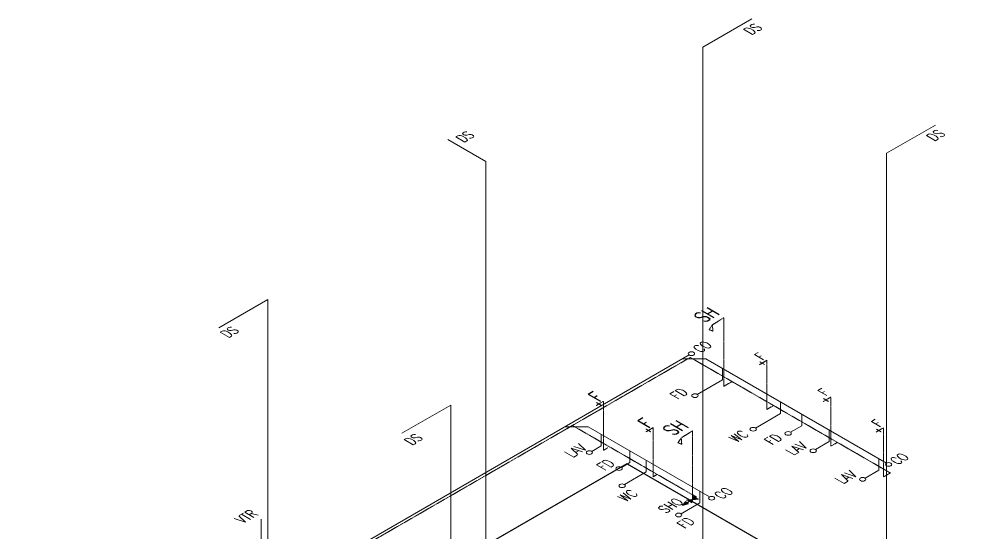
# Model space of a CAD drawing. Header units: millimetres. Extents: x 1634676 to 2610633, y -385676 to -37463.
# Drawn here: x 2183762 to 2194789, y -221863 to -215885 of the extents above; entities that cross this region are included whole.
import ezdxf

# ---------------------------------------------------------------- set-up
doc = ezdxf.new("R2010")
doc.units = ezdxf.units.MM
doc.header["$MEASUREMENT"] = 0
for name, pattern in [('CENTER', [2, 1.25, -0.25, 0.25, -0.25]), ('PHANTOM2', [1.25, 0.625, -0.125, 0.125, -0.125, 0.125, -0.125]), ('PHANTOMX2', [5, 2.5, -0.5, 0.5, -0.5, 0.5, -0.5])]:
    doc.linetypes.add(name, pattern=pattern)
doc.layers.get('0').update_dxf_attribs({"lineweight": 15})
doc.layers.add('.15', color=7, linetype='Continuous', lineweight=15)
doc.layers.add('.2', color=2, linetype='Continuous', lineweight=20)
doc.layers.add('WATER LINE', color=2, linetype='CENTER')
doc.styles.add('ST_TEXT', font='romans.shx', dxfattribs={"width": 0.75})

# ---------------------------------------------------------------- blocks, each defined once
blk = doc.blocks.new('243242342342')
at = {"color": 6, "linetype": 'PHANTOM2', "ltscale": 10, "const_width": 20}
blk.add_lwpolyline([(1791012, -107443), (1801012, -107443), (1801012, -122443), (1791012, -122443), (1791012, -107443)], dxfattribs=at)
blk = doc.blocks.new('324324234')
at = {"layer": '.2', "linetype": 'Continuous'}
blk.add_blockref('243242342342', (0, 0), dxfattribs=at)
blk = doc.blocks.new('A$C2B457572')
at = {"layer": 'WATER LINE'}
for points in [[(-0.048, 0.072), (0, 0), (0.048, 0.072)], [(0, 0), (-0.048, -0.072), (0.048, -0.072)], [(0.03, -0.115), (-0.03, -0.115), (0, -0.205)]]:
    blk.add_hatch(color=256, dxfattribs=at).paths.add_polyline_path(points)
for p, q in [((0.048, -0.072), (-0.048, 0.072)), ((-0.048, -0.072), (0.048, 0.072))]:
    blk.add_line(p, q, dxfattribs=at)
blk.add_lwpolyline([(-0.03, -0.115), (0, -0.205), (0, -0.205), (0.03, -0.115)], close=True, dxfattribs=at)

msp = doc.modelspace()

# ---------------------------------------------------------------- linework, layer by layer
at = {"layer": '.15', "color": 1, "linetype": 'PHANTOMX2', "ltscale": 1.5}
for points, elevation in [([(2191975.878, -219366.161), (2191844.168, -219449.733)], 2516.431), ([(2191975.878, -220166.161), (2191975.878, -219366.161)], 2516.431), ([(2192479.333, -219861.9), (2192392.703, -219913.292)], 2895.719), ([(2192479.333, -220434.358), (2192479.333, -219861.9)], 2895.719), ([(2192451.905, -219911.737), (2192395.169, -219878.263)], 2895.719), ([(2193222.878, -220291.186), (2193136.248, -220342.578)], 3502.821), ([(2193195.45, -220341.023), (2193138.714, -220307.548)], 3502.821), ([(2190576.856, -220337.616), (2190490.226, -220389.007)], 3568.483), ([(2190549.428, -220387.453), (2190492.692, -220353.978)], 3568.483), ([(2191153.883, -220645.953), (2191067.253, -220697.345)], 4004.538), ([(2191126.456, -220695.791), (2191069.719, -220662.316)], 4004.538), ([(2191612.516, -220683.204), (2191480.806, -220766.776)], 4379.011), ([(2193839.475, -220647.178), (2193752.845, -220698.57)], 4006.27), ([(2193812.047, -220697.015), (2193755.311, -220663.541)], 4006.27)]:
    msp.add_lwpolyline(points, dxfattribs=dict(at, elevation=elevation))
msp.add_polyline3d([(2191806.168, -219505.233, 21992.558), (2191850.168, -219522.733, 14285.29), (2191844.168, -219449.733, 2516.431)], close=True, dxfattribs=at)
at = {"layer": '.2', "linetype": 'Continuous', "ltscale": 3}
for p, q in [((2191733.934, -216214.139, 2123.581), (2192303.328, -215885.4, 1658.673)), ((2193874.709, -217450.524, 3872.093), (2194444.102, -217121.785, 3407.185)), ((2189204.178, -217546.276, 3996.733), (2188760.253, -217289.975, 3634.27)), ((2186093.966, -219484.435, 6748.478), (2186663.36, -219155.696, 6283.57)), ((2188225.651, -220712.009, 8484.53), (2188795.044, -220383.27, 8019.622))]:
    msp.add_line(p, q, dxfattribs=at)
at = {"layer": '.2', "color": 1, "linetype": 'PHANTOMX2', "ltscale": 1.5, "extrusion": (0, 0.816497, 0.57735)}
for p, q in [((2190213.154, -220621.253, 3160.028), (2191586.002, -219828.639, 2039.103)), ((2191975.878, -220166.161, 2516.431), (2192073.243, -220109.948, 2436.933)), ((2192479.333, -220434.358, 2895.719), (2192557.235, -220389.381, 2832.112))]:
    msp.add_line(p, q, dxfattribs=at)
at = {"layer": '.2', "color": 1, "ltscale": 2, "extrusion": (0, 0.816497, 0.57735)}
for p, q in [((2191668.254, -220259.941, 2649.056), (2191961.048, -220090.896, 2409.99)), ((2192347.077, -220651.451, 3202.735), (2192639.517, -220482.61, 2963.958)), ((2192754.724, -220699.42, 3270.573), (2192884.883, -220624.272, 3164.298))]:
    msp.add_line(p, q, dxfattribs=at)
at = {"layer": '.2', "color": 1, "ltscale": 2, "extrusion": (0, 0.816497, 0.57735), "elevation": -178312.056}
for points in [[(-2191768.404, 128610.268), (-2191497.26, 128610.268)], [(-2191961.048, 129037.287), (-2191961.048, 128802.912)], [(-2192639.517, 129715.756), (-2192639.517, 129481.381)], [(-2192884.883, 129961.122), (-2192884.883, 129726.747)], [(-2190396.264, 129982.409), (-2190125.12, 129982.409)]]:
    msp.add_lwpolyline(points, dxfattribs=at)
at = {"layer": '.2', "color": 1, "ltscale": 2, "extrusion": (0, 0.816497, 0.57735)}
for centre in [(-2191600.144, 128507.384, -178312.056), (-2191640.494, 129354.542, -178312.056), (-2192319.316, 130032.658, -178312.056), (-2192726.963, 130115.743, -178312.056)]:
    msp.add_circle(centre, 37, dxfattribs=at)

# ---------------------------------------------------------------- block references
at = {"layer": '.2', "linetype": 'Continuous', "extrusion": (0, 0.816497, 0.57735), "rotation": 225}
msp.add_blockref('324324234', (-841366.099, 1321191.429, -183312.056), dxfattribs=at)

# ---------------------------------------------------------------- texts
at = {"layer": '.15', "color": 1, "extrusion": (0, 0.816497, 0.57735), "style": 'ST_TEXT', "width": 0.75}
for s, p in [('SH', (-2191750.952, 128791.846, -177672.17)), ('F', (-2190520.433, 125232.927, -181317.536)), ('F', (-2191097.46, 125766.984, -181317.536)), ('SH', (-2191387.59, 131073.03, -177672.17))]:
    msp.add_text(s, height=200, rotation=225, dxfattribs=at).set_placement(p)
at = {"layer": '.2', "color": 1, "extrusion": (0, 0.816497, 0.57735), "style": 'ST_TEXT', "width": 0.75}
for s, p in [('DS', (-2192298.106, 127733.201, -174316.305)), ('DS', (-2188945.606, 128456.91, -175339.783)), ('DS', (-2194431.106, 128446.806, -175325.494)), ('DS', (-2186201.106, 129770.67, -177197.721)), ('CO', (-2191707.408, 128494.174, -178312.056)), ('F', (-2192426.367, 129330.291, -177827.873)), ('FD', (-2191441.182, 129434.272, -178312.056)), ('F', (-2193165.867, 129571.046, -178168.352)), ('F', (-2193788.867, 129780.047, -178463.924))]:
    msp.add_text(s, height=150, rotation=225, dxfattribs=at).set_placement(p)

# ---------------------------------------------------------------- next in the draw order: linework, layer by layer
at = {"layer": '.15', "color": 1, "linetype": 'PHANTOMX2', "ltscale": 1.5}
for points, elevation in [([(2193222.878, -220863.644), (2193222.878, -220291.186)], 3502.821), ([(2190576.856, -220910.074), (2190576.856, -220337.616)], 3568.483), ([(2191153.883, -221218.412), (2191153.883, -220645.953)], 4004.538), ([(2191612.516, -221483.204), (2191612.516, -220683.204)], 4379.011), ([(2193839.475, -221219.636), (2193839.475, -220647.178)], 4006.27)]:
    msp.add_lwpolyline(points, dxfattribs=dict(at, elevation=elevation))
msp.add_polyline3d([(2191442.806, -220822.276, 23855.137), (2191486.806, -220839.776, 16147.869), (2191480.806, -220766.776, 4379.011)], close=True, dxfattribs=at)
at = {"layer": '.2', "linetype": 'Continuous', "ltscale": 3, "extrusion": (0, 0.816497, 0.57735)}
for p, q in [((2191733.934, -222746.112, -2495.221), (2191733.934, -216214.139, 2123.581)), ((2189204.178, -224073.17, -618.478), (2189204.178, -217541.197, 4000.324)), ((2193874.709, -223982.497, -746.709), (2193874.709, -217450.524, 3872.093)), ((2186663.36, -225687.669, 1664.768), (2186663.36, -219155.696, 6283.57)), ((2188795.044, -226915.243, 3400.82), (2188795.044, -220383.27, 8019.622)), ((2186586.164, -225607.562, 1551.48), (2186586.164, -221711.206, 4701.455))]:
    msp.add_line(p, q, dxfattribs=at)
at = {"layer": '.2', "color": 1, "ltscale": 2, "extrusion": (0, 0.816497, 0.57735)}
for p, q in [((2186617.52, -222661.676, 6045.623), (2191573.981, -219800.062, 1998.688)), ((2193873.982, -221060.013, 3780.528), (2191768.404, -219844.357, 2061.331)), ((2191810.645, -221453.156, 4336.516), (2190396.264, -220636.563, 3181.679)), ((2190437.535, -220923.14, 3586.961), (2190547.896, -220859.423, 3496.852)), ((2193046.405, -220901.707, 3556.65), (2193205.91, -220809.617, 3426.415)), ((2190784.371, -221109.914, 3851.099), (2190883.064, -221052.933, 3770.516)), ((2190819.373, -221310.16, 4134.289), (2191073.983, -221163.16, 3926.401)), ((2193623.051, -221234.634, 4027.479), (2193782.556, -221142.544, 3897.244)), ((2191479.457, -221650.435, 4615.511), (2191698.712, -221523.848, 4436.49))]:
    msp.add_line(p, q, dxfattribs=at)
at = {"layer": '.2', "color": 1, "linetype": 'PHANTOMX2', "ltscale": 1.5, "extrusion": (0, 0.816497, 0.57735)}
for p, q in [((2191586.002, -219828.639, 2039.103), (2193917.377, -221174.659, 3942.663)), ((2186666.774, -222668.757, 6055.636), (2190213.154, -220621.253, 3160.028)), ((2190213.154, -220621.253, 3160.028), (2191659.306, -221456.189, 4340.807)), ((2193222.878, -220863.644, 3502.821), (2193300.78, -220818.667, 3439.213)), ((2190576.856, -220910.074, 3568.483), (2190623.646, -220883.06, 3530.279)), ((2191153.883, -221218.412, 4004.538), (2191200.673, -221191.397, 3966.334)), ((2193839.475, -221219.636, 4006.27), (2193917.377, -221174.659, 3942.663)), ((2191495.689, -221550.654, 4474.399), (2191659.306, -221456.189, 4340.807))]:
    msp.add_line(p, q, dxfattribs=at)
at = {"layer": '.2', "color": 1, "ltscale": 2, "extrusion": (0, 0.816497, 0.57735), "elevation": -178312.056}
for points in [[(-2190547.896, 130368.415), (-2190547.896, 130134.041)], [(-2193205.91, 130282.148), (-2193205.91, 130047.774)], [(-2190883.064, 130703.584), (-2190883.064, 130469.209)], [(-2191073.983, 130894.503), (-2191073.983, 130660.128)], [(-2193782.556, 130858.794), (-2193782.556, 130624.419)], [(-2191698.712, 131519.232), (-2191698.712, 131284.857)]]:
    msp.add_lwpolyline(points, dxfattribs=at)
at = {"layer": '.2', "color": 1, "ltscale": 2, "extrusion": (0, 0.816497, 0.57735)}
for centre in [(-2190409.774, 130503.237, -178312.056), (-2193018.645, 130466.114, -178312.056), (-2193898.443, 130743.607, -178312.056), (-2190756.61, 130826.739, -178312.056), (-2193595.29, 131042.76, -178312.056), (-2190791.612, 131173.574, -178312.056), (-2191835.106, 131424.55, -178312.056), (-2191451.696, 131762.948, -178312.056)]:
    msp.add_circle(centre, 37, dxfattribs=at)

# ---------------------------------------------------------------- next in the draw order: block references
at = {"layer": '.2', "color": 1, "linetype": 'PHANTOMX2', "ltscale": 1.5, "extrusion": (0, 0.816497, 0.57735), "xscale": 807.4733333333337, "yscale": 807.4733333333337, "zscale": 807.4733333333337, "rotation": 135}
msp.add_blockref('A$C2B457572', (-2191612.516, 131448.834, -178312.056), dxfattribs=at)

# ---------------------------------------------------------------- next in the draw order: texts
at = {"layer": '.2', "color": 1, "extrusion": (0, 0.816497, 0.57735), "style": 'ST_TEXT', "width": 0.75}
for s, p in [('DS', (-2188343.606, 130492.936, -178219.158)), ('WC', (-2192129.544, 130478.045, -178189.173)), ('FD', (-2192540.076, 130355.417, -178312.056)), ('LAV', (-2190213.766, 130606.655, -178312.056)), ('LAV', (-2192788.471, 130565.187, -178312.056)), ('CO ', (-2194004.341, 130755.045, -178312.056)), ('FD', (-2190587.691, 130991.891, -178225.507)), ('LAV', (-2193365.117, 131141.832, -178312.056)), ('WC', (-2190836.362, 131678.832, -178185.499)), ('CO ', (-2191954.439, 131449.424, -178312.056)), ('SHO', (-2191300.842, 131734.809, -178312.056)), ('VTR', (-2186372.106, 131019.479, -178963.803)), ('FD', (-2191520.629, 132041.626, -178312.056))]:
    msp.add_text(s, height=150, rotation=225, dxfattribs=at).set_placement(p)

doc.saveas('drawing.dxf')
